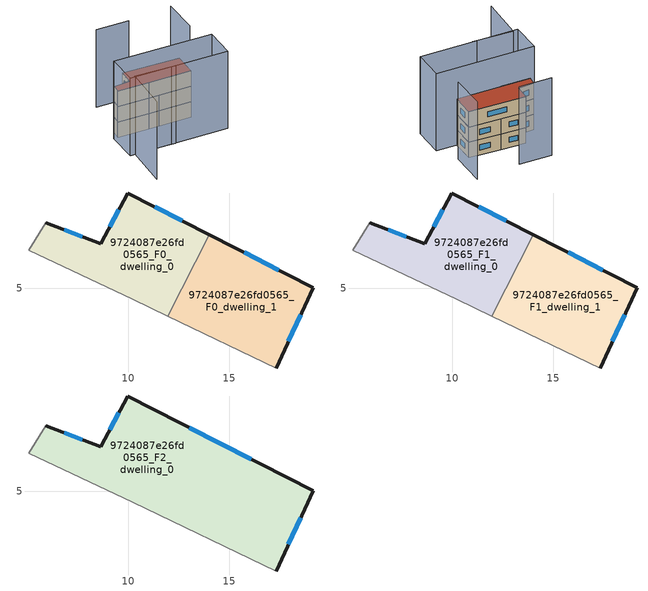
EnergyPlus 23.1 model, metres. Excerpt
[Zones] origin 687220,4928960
9724087e26fd0565_F0_dwelling_0
 floor ground (EU_floor_Construction): 14.02,7.64 11.96,3.63 10.23,4.46 5.09,6.89 5.94,8.25 8.64,7.21 9.97,9.71 z0
 wall outside (EU_wall_Construction): 14.02,7.64 9.97,9.71 8.64,7.21 5.94,8.25 z0:3
 wall adiabatic (EU_wall_Construction): 5.94,8.25 5.09,6.89 10.23,4.46 11.96,3.63 z0:3
 wall to 9724087e26fd0565_F0_dwelling_1 (EU_wall_Construction): 11.96,3.63 14.02,7.64 z0:3
 window (EU_Window_Construction): 7.74,7.55 6.84,7.9 / 9.53,8.87 9.09,8.04 / 12.67,8.33 11.32,9.02 z1:2
9724087e26fd0565_F0_dwelling_1
 floor ground (EU_floor_Construction): 19.14,5.03 17.3,1.07 11.96,3.63 14.02,7.64 z0
 wall outside (EU_wall_Construction): 17.3,1.07 19.14,5.03 14.02,7.64 z0:3
 wall adiabatic (EU_wall_Construction): 11.96,3.63 17.3,1.07 z0:3
 window (EU_Window_Construction): 17.44,5.9 15.73,6.77 / 17.92,2.39 18.53,3.71 z1:2
9724087e26fd0565_F1_dwelling_0
 floor to 9724087e26fd0565_F0_dwelling_0 (EU_floor_Construction): 14.02,7.64 11.96,3.63 10.23,4.46 5.09,6.89 5.94,8.25 8.64,7.21 9.97,9.71 z3
 wall outside (EU_wall_Construction): 14.02,7.64 9.97,9.71 8.64,7.21 5.94,8.25 z3:6
 wall adiabatic (EU_wall_Construction): 5.94,8.25 5.09,6.89 10.23,4.46 11.96,3.63 z3:6
 wall to 9724087e26fd0565_F1_dwelling_1 (EU_wall_Construction): 11.96,3.63 14.02,7.64 z3:6
 window (EU_Window_Construction): 7.74,7.55 6.84,7.9 / 9.53,8.87 9.09,8.04 / 12.67,8.33 11.32,9.02 z4:5
9724087e26fd0565_F1_dwelling_1
 floor to 9724087e26fd0565_F0_dwelling_1 (EU_floor_Construction): 19.14,5.03 17.3,1.07 11.96,3.63 14.02,7.64 z3
 wall outside (EU_wall_Construction): 17.3,1.07 19.14,5.03 14.02,7.64 z3:6
 wall adiabatic (EU_wall_Construction): 11.96,3.63 17.3,1.07 z3:6
 window (EU_Window_Construction): 17.44,5.9 15.73,6.77 / 17.92,2.39 18.53,3.71 z4:5
9724087e26fd0565_F2_dwelling_0
 floor to 9724087e26fd0565_F1_dwelling_0 (EU_floor_Construction): 14.02,7.64 11.97,3.63 10.23,4.46 5.09,6.89 5.94,8.25 8.64,7.21 9.97,9.71 z6
 floor to 9724087e26fd0565_F1_dwelling_1 (EU_floor_Construction): 19.14,5.03 17.3,1.07 11.97,3.63 14.02,7.64 z6
 wall outside (EU_wall_Construction): 17.3,1.07 19.14,5.03 9.97,9.71 8.64,7.21 5.94,8.25 z6:9
 wall adiabatic (EU_wall_Construction): 5.94,8.25 5.09,6.89 10.23,4.46 17.3,1.07 z6:9
 window (EU_Window_Construction): 7.74,7.55 6.84,7.9 / 9.53,8.87 9.09,8.04 / 16.09,6.58 13.03,8.15 / 17.92,2.39 18.53,3.71 z7:8
 roof outside (EU_roof_Construction): 17.3,1.07 19.14,5.03 9.97,9.71 8.64,7.21 5.94,8.25 5.09,6.89 10.23,4.46 z9
shading: 20.53,3.91 23.34,9.94 / 15.63,12.68 10.3,15.23 / -0.85,-5.68 3.03,1.82 / 3.03,1.82 9.59,-1.57 / 4.51,7.16 20.69,-0.49 / 20.69,-0.49 18.26,-5.64 / 18.26,-5.64 2.07,2.01 / 2.07,2.01 4.51,7.16 z0:15
[Building]
EU S2 Campaign: North Axis=0; Terrain=City; Solar Distribution=FullExterior
[Site:Location]
Bologna: Latitude=44.5; Longitude=11.25; Time Zone=1; Elevation=37
[SizingPeriod:WeatherFileDays]
AnnualSizingPeriod: Begin Month=1; Begin Day of Month=1; End Month=12; End Day of Month=31; Day of Week for Start Day=Monday; Use Weather File Daylight Saving Period=No; Use Weather File Rain and Snow Indicators=No
[MATERIAL]
EU_InternalMass_Material: Roughness=MediumRough; Thickness=0.1; Conductivity=1; Density=1800; Specific Heat=900; Thermal Absorptance=0.9; Solar Absorptance=0.7; Visible Absorptance=0.7
[MATERIAL:NOMASS] Roughness=MediumRough; Thermal Absorptance=0.9; Solar Absorptance=0.7; Visible Absorptance=0.7
Name | Thermal Resistance
EU_wall_NoMass | 0.937881
EU_roof_NoMass | 0.548572
EU_floor_NoMass | 0.71348
[WINDOWMATERIAL:SIMPLEGLAZINGSYSTEM]
EU_Window_SimpleGlazing: UFactor=4.25633; Solar Heat Gain Coefficient=0.85; Visible Transmittance=0.85
[CONSTRUCTION]
EU_wall_Construction: EU_wall_NoMass
EU_roof_Construction: EU_roof_NoMass
EU_floor_Construction: EU_floor_NoMass
EU_InternalMass_Construction: EU_InternalMass_Material
EU_Window_Construction: EU_Window_SimpleGlazing
[ZONE] Type=1; Multiplier=1; Ceiling Height=autocalculate; Floor Area=autocalculate; Part of Total Floor Area=Yes
Name | Volume
9724087e26fd0565_F0_dwelling_0; 9724087e26fd0565_F1_dwelling_0 | 77.7019
9724087e26fd0565_F2_dwelling_0 | 155.399
9724087e26fd0565_F0_dwelling_1 | 77.6997
9724087e26fd0565_F1_dwelling_1 | 77.699
[INTERNALMASS] Construction=EU_InternalMass_Construction
Name | Zone or ZoneList | Surface Area
9724087e26fd0565_F0_dwelling_0_EU_InternalMass | 9724087e26fd0565_F0_dwelling_0 | 25.9007
9724087e26fd0565_F0_dwelling_1_EU_InternalMass | 9724087e26fd0565_F0_dwelling_1 | 25.8995
9724087e26fd0565_F1_dwelling_0_EU_InternalMass | 9724087e26fd0565_F1_dwelling_0 | 25.9007
9724087e26fd0565_F1_dwelling_1_EU_InternalMass | 9724087e26fd0565_F1_dwelling_1 | 25.8995
9724087e26fd0565_F2_dwelling_0_EU_InternalMass | 9724087e26fd0565_F2_dwelling_0 | 51.8004
[OTHEREQUIPMENT] Fuel Type=Electricity; Design Level Calculation Method=Watts/Area; Power per Zone Floor Area=1; Fraction Latent=0; Fraction Radiant=0; Fraction Lost=0; Carbon Dioxide Generation Rate=0; EndUse Subcategory=EU_Step8_InternalGains
Name | Zone or ZoneList or Space or SpaceList | Schedule
EU_Step8_InternalGain_9724087e26fd0565_F0_dwelling_0_f000 | 9724087e26fd0565_F0_dwelling_0 | EU_Step8_GainSchedule_9724087e26fd0565_F0_dwelling_0_f000
EU_Step8_InternalGain_9724087e26fd0565_F0_dwelling_1_f000 | 9724087e26fd0565_F0_dwelling_1 | EU_Step8_GainSchedule_9724087e26fd0565_F0_dwelling_1_f000
EU_Step8_InternalGain_9724087e26fd0565_F1_dwelling_0_f000 | 9724087e26fd0565_F1_dwelling_0 | EU_Step8_GainSchedule_9724087e26fd0565_F1_dwelling_0_f000
EU_Step8_InternalGain_9724087e26fd0565_F1_dwelling_1_f000 | 9724087e26fd0565_F1_dwelling_1 | EU_Step8_GainSchedule_9724087e26fd0565_F1_dwelling_1_f000
EU_Step8_InternalGain_9724087e26fd0565_F2_dwelling_0_f000 | 9724087e26fd0565_F2_dwelling_0 | EU_Step8_GainSchedule_9724087e26fd0565_F2_dwelling_0_f000
[ZONEVENTILATION:DESIGNFLOWRATE] Schedule=EU_AlwaysOn; Design Flow Rate Calculation Method=AirChanges/Hour; Air Changes per Hour=0.687892; Ventilation Type=Natural; Fan Pressure Rise=0; Fan Total Efficiency=1; Constant Term Coefficient=1; Temperature Term Coefficient=0; Velocity Term Coefficient=0; Velocity Squared Term Coefficient=0; Minimum Indoor Temperature=-100; Maximum Indoor Temperature=100; Delta Temperature=-100; Minimum Outdoor Temperature=-100; Maximum Outdoor Temperature=100; Maximum Wind Speed=40
Name | Zone or ZoneList or Space or SpaceList
EU_ConstantAir_9724087e26fd0565_F0_dwelling_0 | 9724087e26fd0565_F0_dwelling_0
EU_ConstantAir_9724087e26fd0565_F0_dwelling_1 | 9724087e26fd0565_F0_dwelling_1
EU_ConstantAir_9724087e26fd0565_F1_dwelling_0 | 9724087e26fd0565_F1_dwelling_0
EU_ConstantAir_9724087e26fd0565_F1_dwelling_1 | 9724087e26fd0565_F1_dwelling_1
EU_ConstantAir_9724087e26fd0565_F2_dwelling_0 | 9724087e26fd0565_F2_dwelling_0
[HVACTEMPLATE:THERMOSTAT] Constant Heating Setpoint=20; Constant Cooling Setpoint=50
EU_HeatOnly_9724087e26fd0565_F0_dwelling_0; EU_HeatOnly_9724087e26fd0565_F0_dwelling_1; EU_HeatOnly_9724087e26fd0565_F1_dwelling_0; EU_HeatOnly_9724087e26fd0565_F1_dwelling_1; EU_HeatOnly_9724087e26fd0565_F2_dwelling_0
[HVACTEMPLATE:ZONE:IDEALLOADSAIRSYSTEM] System Availability Schedule=EU_AlwaysOn; Maximum Heating Supply Air Temperature=50; Minimum Cooling Supply Air Temperature=13; Maximum Heating Supply Air Humidity Ratio=0.0156; Minimum Cooling Supply Air Humidity Ratio=0.0077; Heating Limit=NoLimit; Cooling Limit=NoLimit; Heating Availability Schedule=EU_AlwaysOn; Cooling Availability Schedule=EU_CoolingOff; Dehumidification Control Type=ConstantSensibleHeatRatio; Cooling Sensible Heat Ratio=0.7; Dehumidification Setpoint=60; Humidification Control Type=None; Humidification Setpoint=30; Outdoor Air Method=None; Outdoor Air Flow Rate per Person=0.00944; Outdoor Air Flow Rate per Zone Floor Area=0; Outdoor Air Flow Rate per Zone=0; Demand Controlled Ventilation Type=None; Outdoor Air Economizer Type=NoEconomizer; Heat Recovery Type=None; Sensible Heat Recovery Effectiveness=0.7; Latent Heat Recovery Effectiveness=0.65
Name | Template Thermostat
9724087e26fd0565_F0_dwelling_0 | EU_HeatOnly_9724087e26fd0565_F0_dwelling_0
9724087e26fd0565_F0_dwelling_1 | EU_HeatOnly_9724087e26fd0565_F0_dwelling_1
9724087e26fd0565_F1_dwelling_0 | EU_HeatOnly_9724087e26fd0565_F1_dwelling_0
9724087e26fd0565_F1_dwelling_1 | EU_HeatOnly_9724087e26fd0565_F1_dwelling_1
9724087e26fd0565_F2_dwelling_0 | EU_HeatOnly_9724087e26fd0565_F2_dwelling_0
[SIZING:ZONE] Zone Cooling Design Supply Air Temperature Input Method=SupplyAirTemperature; Zone Cooling Design Supply Air Temperature=13; Zone Heating Design Supply Air Temperature Input Method=SupplyAirTemperature; Zone Heating Design Supply Air Temperature=50; Zone Cooling Design Supply Air Humidity Ratio=0.008; Zone Heating Design Supply Air Humidity Ratio=0.008; Cooling Design Air Flow Method=DesignDay; Cooling Design Air Flow Rate=0; Cooling Minimum Air Flow per Zone Floor Area=0.000762; Cooling Minimum Air Flow=0; Cooling Minimum Air Flow Fraction=0.2; Heating Design Air Flow Method=DesignDay; Heating Design Air Flow Rate=0; Heating Maximum Air Flow per Zone Floor Area=0.002032; Heating Maximum Air Flow=0.141576; Heating Maximum Air Flow Fraction=0.3; Account for Dedicated Outdoor Air System=No; Dedicated Outdoor Air System Control Strategy=NeutralSupplyAir; Dedicated Outdoor Air Low Setpoint Temperature for Design=autosize; Dedicated Outdoor Air High Setpoint Temperature for Design=autosize; Zone Load Sizing Method=Sensible Load Only No Latent Load; Zone Latent Cooling Design Supply Air Humidity Ratio Input Method=HumidityRatioDifference; Zone Cooling Design Supply Air Humidity Ratio Difference=0.005; Zone Latent Heating Design Supply Air Humidity Ratio Input Method=HumidityRatioDifference; Zone Humidification Design Supply Air Humidity Ratio Difference=0.005
9724087e26fd0565_F0_dwelling_0; 9724087e26fd0565_F0_dwelling_1; 9724087e26fd0565_F1_dwelling_0; 9724087e26fd0565_F1_dwelling_1; 9724087e26fd0565_F2_dwelling_0
[SCHEDULE:CONSTANT]
Name | Hourly Value
EU_AlwaysOn | 1
EU_CoolingOff | 0
[SCHEDULE:FILE] Column Number=1; Rows to Skip at Top=0; Number of Hours of Data=8760; Column Separator=Comma; Interpolate to Timestep=No; Minutes per Item=60; Adjust Schedule for Daylight Savings=Yes
Name | File
EU_Step8_GainSchedule_9724087e26fd0565_F0_dwelling_0_f000 | ../../schedules/9724087e26fd0565/9724087e26fd0565_F0_dwelling_0_f000_gain.csv
EU_Step8_GainSchedule_9724087e26fd0565_F0_dwelling_1_f000 | ../../schedules/9724087e26fd0565/9724087e26fd0565_F0_dwelling_1_f000_gain.csv
EU_Step8_GainSchedule_9724087e26fd0565_F1_dwelling_0_f000 | ../../schedules/9724087e26fd0565/9724087e26fd0565_F1_dwelling_0_f000_gain.csv
EU_Step8_GainSchedule_9724087e26fd0565_F1_dwelling_1_f000 | ../../schedules/9724087e26fd0565/9724087e26fd0565_F1_dwelling_1_f000_gain.csv
EU_Step8_GainSchedule_9724087e26fd0565_F2_dwelling_0_f000 | ../../schedules/9724087e26fd0565/9724087e26fd0565_F2_dwelling_0_f000_gain.csv
